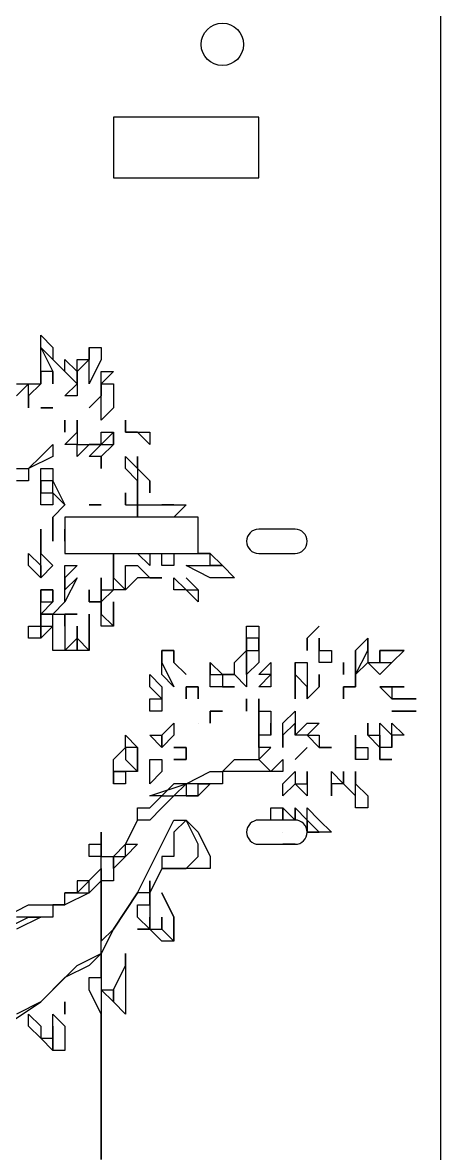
# Model space of a CAD drawing. Header units: millimetres. Extents: x 0 to 600, y 0 to 450.
# Drawn here: x 64.5 to 99, y 56.5 to 149.8 of the extents above; entities that cross this region are included whole.
import ezdxf

# ---------------------------------------------------------------- set-up
doc = ezdxf.new("R2010")
doc.units = ezdxf.units.MM
for name, color, linetype in [('Engraving', 1, 'Continuous'), ('External Cuts', 5, 'Continuous'), ('Holes and apertures', 3, 'Continuous')]:
    doc.layers.add(name, color=color, linetype=linetype)

msp = doc.modelspace()

# ---------------------------------------------------------------- linework, layer by layer
at = {"layer": 'Engraving'}
for p, q in [((66, 123), (66, 124)), ((66, 124), (66, 124)), ((66, 124), (67, 123)), ((66, 122), (66, 123)), ((67, 122), (66, 123)), ((66, 123), (66, 123)), ((66, 123), (66, 123)), ((66, 123), (66, 123)), ((66, 123), (67, 121)), ((67, 123), (67, 122)), ((70, 121), (70, 123)), ((70, 123), (70, 123)), ((70, 123), (70, 123)), ((70, 123), (70, 123)), ((70, 123), (70, 123)), ((70, 123), (70, 123)), ((70, 123), (70, 123)), ((70, 123), (71, 123)), ((70, 122), (70, 123)), ((70, 123), (70, 122)), ((71, 123), (71, 122)), ((66, 121), (66, 122)), ((67, 122), (67, 122)), ((67, 122), (68, 121)), ((68, 121), (67, 122)), ((68, 121), (68, 122)), ((68, 122), (68, 122)), ((68, 122), (69, 121)), ((69, 122), (70, 122)), ((70, 122), (69, 121)), ((69, 121), (69, 122)), ((69, 122), (69, 122)), ((71, 122), (70, 120)), ((66, 121), (66, 121)), ((67, 121), (66, 121)), ((66, 121), (66, 121)), ((66, 121), (66, 121)), ((66, 121), (66, 120)), ((66, 120), (66, 121)), ((66, 121), (66, 121)), ((67, 121), (67, 120)), ((67, 120), (67, 121)), ((69, 120), (68, 121)), ((68, 121), (68, 121)), ((68, 121), (68, 121)), ((68, 121), (68, 121)), ((69, 120), (69, 121)), ((69, 121), (69, 120)), ((69, 121), (69, 121)), ((69, 121), (69, 120)), ((69, 121), (69, 121)), ((70, 120), (70, 121)), ((70, 121), (70, 121)), ((71, 120), (71, 121)), ((71, 121), (71, 121)), ((71, 121), (72, 121)), ((72, 121), (71, 120)), ((72, 121), (72, 121)), ((72, 121), (72, 121)), ((65, 120), (64, 119)), ((64, 120), (65, 120)), ((65, 119), (65, 120)), ((65, 120), (65, 120)), ((65, 120), (65, 120)), ((65, 120), (65, 120)), ((65, 120), (65, 120)), ((65, 120), (66, 120)), ((66, 120), (65, 119)), ((66, 120), (66, 120)), ((68, 119), (69, 120)), ((69, 120), (69, 120)), ((69, 120), (69, 120)), ((69, 120), (69, 119)), ((69, 120), (69, 120)), ((69, 120), (69, 120)), ((69, 120), (69, 120)), ((70, 120), (70, 120)), ((70, 120), (70, 120)), ((71, 119), (71, 120)), ((71, 120), (71, 119)), ((71, 119), (71, 120)), ((71, 120), (72, 120)), ((71, 120), (71, 120)), ((71, 120), (71, 120)), ((71, 120), (71, 120)), ((72, 120), (72, 120)), ((72, 120), (72, 118)), ((65, 118), (65, 119)), ((65, 119), (65, 118)), ((69, 119), (68, 119)), ((69, 119), (69, 119)), ((69, 119), (69, 119)), ((71, 119), (70, 118)), ((70, 118), (71, 119)), ((71, 119), (71, 119)), ((71, 119), (71, 119)), ((71, 117), (71, 119)), ((71, 119), (71, 119)), ((65, 118), (65, 118)), ((65, 118), (65, 118)), ((65, 118), (65, 118)), ((66, 118), (66, 118)), ((66, 118), (66, 118)), ((66, 118), (67, 118)), ((67, 118), (66, 118)), ((66, 118), (66, 118)), ((66, 118), (66, 118)), ((66, 118), (66, 118)), ((67, 118), (67, 118)), ((67, 118), (67, 118)), ((67, 118), (67, 118)), ((67, 118), (67, 118)), ((67, 118), (67, 118)), ((67, 118), (67, 118)), ((67, 118), (67, 118)), ((70, 118), (70, 118)), ((72, 118), (71, 117)), ((72, 118), (72, 118)), ((68, 116), (68, 117)), ((68, 117), (68, 117)), ((68, 117), (68, 116)), ((69, 116), (69, 117)), ((69, 117), (69, 116)), ((73, 117), (73, 117)), ((73, 117), (73, 116)), ((73, 116), (73, 117)), ((73, 117), (73, 117)), ((68, 115), (69, 116)), ((68, 116), (68, 116)), ((68, 116), (68, 116)), ((68, 116), (68, 116)), ((69, 116), (69, 116)), ((69, 116), (69, 116)), ((69, 116), (69, 115)), ((71, 115), (71, 116)), ((71, 116), (71, 116)), ((71, 116), (72, 116)), ((72, 116), (71, 115)), ((72, 115), (72, 116)), ((72, 116), (72, 115)), ((72, 116), (72, 116)), ((72, 116), (72, 116)), ((74, 116), (73, 116)), ((73, 116), (73, 116)), ((73, 116), (74, 116)), ((73, 116), (73, 116)), ((73, 116), (73, 116)), ((74, 116), (75, 115)), ((75, 115), (74, 116)), ((74, 116), (74, 116)), ((74, 116), (74, 116)), ((74, 116), (75, 116)), ((75, 115), (74, 116)), ((74, 116), (74, 116)), ((75, 116), (75, 115)), ((66, 114), (67, 115)), ((67, 115), (67, 115)), ((67, 115), (67, 114)), ((69, 115), (68, 115)), ((68, 115), (68, 115)), ((68, 115), (68, 115)), ((68, 115), (68, 115)), ((68, 115), (68, 115)), ((69, 115), (69, 115)), ((69, 115), (69, 115)), ((69, 115), (70, 115)), ((70, 115), (69, 114)), ((69, 114), (69, 115)), ((69, 115), (69, 115)), ((70, 114), (71, 115)), ((70, 115), (70, 115)), ((70, 115), (71, 115)), ((71, 115), (70, 115)), ((70, 115), (70, 115)), ((71, 115), (72, 115)), ((72, 115), (71, 114)), ((71, 115), (71, 115)), ((72, 115), (72, 115)), ((72, 115), (72, 115)), ((75, 115), (75, 115)), ((75, 115), (75, 115)), ((65, 113), (66, 114)), ((67, 114), (65, 113)), ((70, 114), (70, 114)), ((70, 114), (70, 114)), ((71, 114), (70, 114)), ((70, 114), (70, 114)), ((71, 114), (71, 114)), ((71, 114), (71, 114)), ((71, 114), (71, 114)), ((71, 114), (71, 114)), ((71, 114), (71, 114)), ((71, 114), (71, 113)), ((71, 113), (71, 114)), ((73, 113), (73, 114)), ((73, 114), (73, 114)), ((73, 114), (73, 114)), ((73, 114), (74, 113)), ((74, 113), (74, 114)), ((74, 114), (74, 113)), ((64, 113), (65, 113)), ((65, 113), (65, 113)), ((65, 113), (65, 113)), ((65, 113), (65, 112)), ((66, 112), (66, 113)), ((66, 113), (67, 113)), ((67, 113), (67, 113)), ((67, 113), (67, 112)), ((74, 112), (73, 113)), ((73, 113), (73, 113)), ((75, 112), (74, 113)), ((74, 113), (75, 112)), ((74, 113), (74, 113)), ((74, 113), (74, 113)), ((74, 113), (74, 112)), ((65, 112), (64, 112)), ((66, 111), (66, 112)), ((67, 112), (66, 112)), ((66, 112), (66, 111)), ((67, 112), (68, 110)), ((67, 111), (67, 112)), ((67, 112), (67, 112)), ((74, 111), (74, 112)), ((74, 112), (74, 111)), ((74, 112), (74, 112)), ((74, 112), (74, 112)), ((74, 112), (74, 112)), ((75, 112), (75, 112)), ((75, 112), (75, 111)), ((75, 111), (75, 112)), ((75, 112), (75, 112)), ((66, 110), (66, 111)), ((66, 111), (67, 111)), ((68, 110), (67, 111)), ((67, 111), (67, 110)), ((73, 110), (73, 111)), ((73, 111), (73, 110)), ((74, 110), (74, 111)), ((74, 111), (74, 110)), ((67, 110), (66, 110)), ((66, 110), (66, 110)), ((67, 109), (68, 110)), ((68, 110), (67, 109)), ((67, 110), (67, 110)), ((67, 110), (67, 110)), ((67, 110), (67, 110)), ((68, 110), (68, 110)), ((70, 110), (70, 110)), ((70, 110), (70, 110)), ((70, 110), (70, 110)), ((71, 110), (70, 110)), ((70, 110), (71, 110)), ((71, 110), (71, 110)), ((73, 110), (74, 110)), ((73, 110), (73, 110)), ((73, 110), (73, 110)), ((73, 110), (73, 110)), ((73, 110), (73, 110)), ((74, 109), (74, 110)), ((74, 110), (74, 110)), ((74, 110), (74, 109)), ((74, 110), (74, 110)), ((74, 110), (74, 110)), ((74, 110), (75, 110)), ((75, 110), (76, 110)), ((76, 110), (77, 110)), ((77, 110), (76, 110)), ((76, 110), (76, 110)), ((76, 110), (76, 110)), ((76, 110), (77, 110)), ((77, 110), (77, 110)), ((77, 110), (77, 110)), ((77, 110), (77, 110)), ((77, 110), (78, 110)), ((78, 110), (77, 109)), ((78, 110), (78, 110)), ((78, 110), (78, 110)), ((67, 108), (67, 109)), ((67, 109), (67, 107)), ((77, 109), (75, 109)), ((75, 109), (75, 109)), ((75, 109), (75, 109)), ((66, 107), (66, 108)), ((66, 108), (66, 108)), ((66, 108), (66, 107)), ((67, 107), (67, 108)), ((67, 108), (67, 108)), ((68, 108), (68, 108)), ((68, 108), (68, 108)), ((68, 108), (68, 107)), ((68, 107), (68, 108)), ((68, 108), (68, 108)), ((66, 106), (66, 107)), ((66, 107), (66, 106)), ((68, 107), (68, 107)), ((65, 105), (65, 106)), ((65, 106), (65, 106)), ((65, 106), (65, 106)), ((65, 106), (66, 105)), ((66, 105), (66, 106)), ((66, 106), (67, 105)), ((72, 105), (72, 106)), ((72, 106), (72, 105)), ((75, 105), (74, 106)), ((74, 106), (75, 106)), ((75, 106), (75, 105)), ((76, 106), (76, 106)), ((76, 106), (76, 106)), ((76, 106), (76, 106)), ((76, 105), (76, 106)), ((76, 106), (76, 106)), ((77, 106), (77, 106)), ((77, 106), (77, 106)), ((77, 106), (77, 105)), ((80, 106), (79, 106)), ((79, 106), (79, 106)), ((79, 106), (79, 106)), ((79, 106), (80, 106)), ((80, 105), (80, 106)), ((80, 106), (81, 105)), ((66, 104), (65, 105)), ((66, 105), (66, 104)), ((66, 104), (66, 105)), ((67, 105), (66, 104)), ((67, 105), (67, 105)), ((68, 104), (68, 105)), ((68, 105), (68, 105)), ((68, 105), (69, 105)), ((69, 105), (68, 104)), ((69, 105), (69, 105)), ((69, 105), (69, 105)), ((72, 104), (72, 105)), ((72, 105), (72, 105)), ((72, 105), (72, 105)), ((72, 105), (72, 104)), ((73, 104), (73, 105)), ((73, 105), (73, 105)), ((73, 105), (73, 105)), ((73, 105), (74, 105)), ((74, 105), (75, 104)), ((75, 105), (75, 105)), ((75, 105), (75, 105)), ((75, 105), (75, 105)), ((77, 105), (76, 105)), ((76, 105), (76, 105)), ((80, 104), (78, 105)), ((78, 105), (78, 105)), ((78, 105), (78, 105)), ((78, 105), (80, 105)), ((80, 105), (81, 105)), ((81, 105), (80, 105)), ((80, 105), (80, 105)), ((81, 105), (81, 105)), ((81, 105), (81, 105)), ((81, 105), (81, 105)), ((81, 105), (82, 104)), ((66, 104), (66, 104)), ((66, 104), (66, 104)), ((66, 104), (66, 104)), ((68, 102), (68, 104)), ((68, 104), (68, 104)), ((68, 104), (68, 103)), ((68, 103), (69, 104)), ((69, 104), (68, 102)), ((69, 104), (69, 104)), ((69, 104), (69, 104)), ((69, 104), (69, 104)), ((71, 104), (71, 104)), ((71, 104), (71, 104)), ((71, 104), (71, 103)), ((71, 103), (71, 104)), ((71, 104), (71, 104)), ((72, 103), (72, 104)), ((72, 104), (73, 103)), ((73, 103), (73, 104)), ((73, 104), (73, 104)), ((74, 104), (73, 103)), ((75, 104), (74, 104)), ((74, 104), (74, 104)), ((74, 104), (74, 104)), ((75, 104), (75, 104)), ((75, 104), (76, 104)), ((76, 104), (75, 104)), ((76, 104), (76, 104)), ((77, 103), (77, 104)), ((77, 104), (77, 104)), ((77, 104), (77, 104)), ((77, 104), (78, 103)), ((79, 103), (78, 104)), ((78, 104), (78, 104)), ((78, 104), (78, 104)), ((78, 104), (79, 103)), ((81, 104), (80, 104)), ((80, 104), (80, 104)), ((82, 104), (81, 104)), ((82, 104), (82, 104)), ((82, 104), (82, 104)), ((66, 102), (66, 103)), ((66, 103), (66, 103)), ((66, 103), (67, 103)), ((67, 103), (66, 103)), ((66, 103), (66, 102)), ((67, 103), (67, 103)), ((67, 103), (67, 103)), ((67, 103), (67, 103)), ((67, 103), (67, 102)), ((67, 103), (67, 103)), ((67, 103), (67, 103)), ((67, 102), (67, 103)), ((67, 103), (67, 103)), ((70, 102), (70, 103)), ((70, 103), (70, 103)), ((70, 103), (70, 103)), ((70, 103), (70, 103)), ((70, 103), (70, 102)), ((71, 102), (71, 103)), ((71, 103), (72, 103)), ((72, 103), (71, 102)), ((71, 102), (71, 103)), ((71, 103), (71, 102)), ((71, 103), (71, 103)), ((73, 103), (72, 103)), ((72, 103), (72, 103)), ((73, 103), (73, 103)), ((73, 103), (73, 103)), ((73, 103), (73, 103)), ((78, 103), (77, 103)), ((78, 103), (78, 103)), ((78, 103), (78, 103)), ((78, 103), (78, 103)), ((78, 103), (78, 103)), ((78, 103), (78, 103)), ((78, 103), (78, 103)), ((78, 103), (79, 103)), ((79, 102), (78, 103)), ((78, 103), (78, 103)), ((79, 103), (79, 103)), ((79, 103), (79, 102)), ((66, 101), (66, 102)), ((66, 102), (66, 102)), ((67, 102), (66, 101)), ((66, 102), (66, 102)), ((66, 102), (67, 102)), ((67, 101), (68, 102)), ((68, 102), (67, 101)), ((68, 102), (68, 102)), ((68, 102), (68, 102)), ((68, 102), (68, 102)), ((70, 102), (71, 102)), ((71, 102), (70, 102)), ((70, 102), (70, 102)), ((70, 102), (70, 102)), ((70, 102), (70, 102)), ((70, 102), (70, 102)), ((71, 100), (71, 102)), ((71, 102), (71, 102)), ((71, 102), (71, 102)), ((71, 102), (71, 101)), ((72, 101), (72, 102)), ((72, 102), (72, 102)), ((72, 102), (72, 102)), ((72, 102), (72, 101)), ((79, 102), (79, 102)), ((66, 101), (66, 101)), ((66, 101), (67, 101)), ((67, 101), (66, 101)), ((66, 101), (66, 101)), ((66, 101), (66, 101)), ((66, 101), (66, 101)), ((66, 101), (66, 100)), ((66, 100), (66, 101)), ((66, 101), (66, 101)), ((66, 101), (66, 101)), ((66, 101), (66, 101)), ((67, 100), (67, 101)), ((67, 101), (67, 101)), ((67, 101), (67, 101)), ((67, 101), (67, 101)), ((67, 101), (67, 101)), ((67, 101), (67, 101)), ((67, 101), (68, 101)), ((68, 101), (68, 100)), ((68, 101), (69, 101)), ((69, 101), (68, 101)), ((68, 101), (68, 100)), ((68, 100), (68, 101)), ((68, 101), (68, 101)), ((70, 100), (70, 101)), ((70, 101), (70, 101)), ((70, 101), (70, 100)), ((71, 101), (72, 100)), ((72, 100), (72, 101)), ((72, 101), (72, 100)), ((65, 99), (65, 100)), ((65, 100), (66, 100)), ((67, 100), (66, 99)), ((66, 100), (66, 99)), ((66, 99), (66, 100)), ((66, 100), (67, 100)), ((67, 99), (67, 100)), ((67, 100), (67, 100)), ((67, 100), (67, 100)), ((68, 100), (68, 100)), ((68, 100), (68, 99)), ((69, 99), (69, 100)), ((69, 100), (69, 99)), ((70, 99), (70, 100)), ((70, 100), (70, 99)), ((72, 100), (71, 100)), ((71, 100), (71, 100)), ((71, 100), (71, 100)), ((83, 99), (83, 100)), ((83, 100), (83, 100)), ((83, 100), (84, 100)), ((84, 100), (84, 99)), ((88, 99), (89, 100)), ((89, 100), (88, 99)), ((89, 100), (89, 100)), ((89, 100), (89, 100)), ((89, 100), (89, 100)), ((89, 100), (89, 100)), ((89, 100), (89, 100)), ((89, 100), (89, 100)), ((66, 99), (65, 99)), ((65, 99), (65, 99)), ((65, 99), (65, 99)), ((67, 98), (67, 99)), ((67, 99), (67, 99)), ((68, 99), (68, 98)), ((68, 98), (69, 99)), ((69, 99), (70, 98)), ((69, 98), (69, 99)), ((69, 99), (69, 98)), ((70, 98), (70, 99)), ((70, 99), (70, 99)), ((70, 99), (70, 98)), ((83, 98), (83, 99)), ((84, 99), (83, 99)), ((83, 99), (83, 99)), ((83, 99), (83, 98)), ((84, 99), (84, 98)), ((84, 98), (84, 99)), ((88, 99), (88, 99)), ((88, 99), (88, 99)), ((88, 99), (88, 99)), ((88, 99), (88, 98)), ((88, 98), (88, 99)), ((88, 99), (88, 99)), ((89, 98), (89, 99)), ((89, 99), (89, 99)), ((89, 99), (89, 98)), ((92, 98), (93, 99)), ((93, 99), (92, 98)), ((93, 99), (93, 99)), ((93, 99), (93, 99)), ((93, 99), (93, 99)), ((93, 98), (93, 99)), ((93, 99), (93, 98)), ((68, 98), (67, 98)), ((68, 98), (68, 98)), ((69, 98), (68, 98)), ((68, 98), (68, 98)), ((68, 98), (68, 98)), ((68, 98), (68, 98)), ((70, 98), (69, 98)), ((69, 98), (69, 98)), ((70, 98), (70, 98)), ((70, 98), (70, 98)), ((76, 97), (76, 98)), ((76, 98), (76, 98)), ((76, 98), (76, 98)), ((76, 98), (77, 98)), ((77, 98), (76, 98)), ((76, 98), (76, 98)), ((76, 98), (76, 97)), ((77, 98), (77, 97)), ((77, 97), (77, 98)), ((82, 97), (83, 98)), ((83, 98), (83, 96)), ((83, 97), (83, 98)), ((83, 98), (84, 98)), ((84, 98), (84, 97)), ((84, 98), (84, 98)), ((88, 98), (88, 98)), ((88, 98), (88, 98)), ((88, 98), (88, 98)), ((89, 98), (89, 98)), ((89, 98), (90, 98)), ((89, 97), (89, 98)), ((89, 98), (89, 98)), ((90, 98), (90, 98)), ((90, 98), (90, 97)), ((92, 97), (92, 98)), ((92, 98), (92, 98)), ((92, 98), (92, 97)), ((92, 96), (93, 98)), ((93, 98), (93, 97)), ((94, 97), (94, 98)), ((94, 98), (94, 98)), ((94, 98), (94, 97)), ((94, 98), (95, 98)), ((95, 98), (94, 98)), ((94, 98), (94, 98)), ((94, 98), (94, 98)), ((95, 97), (96, 98)), ((96, 98), (95, 98)), ((95, 98), (95, 98)), ((95, 98), (96, 98)), ((96, 98), (95, 97)), ((95, 98), (95, 98)), ((95, 98), (95, 98)), ((96, 98), (96, 98)), ((96, 98), (96, 98)), ((96, 98), (96, 98)), ((76, 96), (76, 97)), ((76, 97), (77, 95)), ((77, 97), (78, 96)), ((78, 96), (77, 97)), ((80, 96), (80, 97)), ((80, 97), (80, 97)), ((80, 97), (81, 96)), ((81, 96), (80, 97)), ((80, 97), (80, 96)), ((82, 96), (82, 97)), ((84, 97), (83, 96)), ((83, 96), (83, 97)), ((84, 96), (85, 97)), ((85, 97), (85, 97)), ((85, 97), (85, 96)), ((87, 96), (87, 97)), ((87, 97), (87, 97)), ((87, 97), (87, 97)), ((87, 97), (88, 97)), ((87, 96), (87, 97)), ((87, 97), (87, 96)), ((88, 97), (88, 96)), ((90, 97), (89, 97)), ((89, 97), (89, 97)), ((89, 97), (89, 97)), ((90, 97), (90, 97)), ((90, 97), (90, 97)), ((91, 97), (91, 97)), ((91, 97), (91, 97)), ((91, 97), (91, 96)), ((91, 96), (91, 97)), ((91, 97), (91, 97)), ((92, 96), (92, 97)), ((92, 97), (92, 95)), ((93, 97), (92, 96)), ((93, 97), (93, 97)), ((93, 97), (94, 97)), ((94, 96), (93, 97)), ((93, 97), (93, 97)), ((94, 97), (94, 97)), ((94, 97), (94, 97)), ((94, 97), (94, 97)), ((94, 97), (94, 97)), ((94, 97), (94, 97)), ((94, 97), (94, 97)), ((94, 97), (94, 97)), ((94, 97), (94, 97)), ((94, 97), (95, 97)), ((95, 97), (94, 96)), ((75, 95), (75, 96)), ((75, 96), (75, 96)), ((75, 96), (75, 96)), ((75, 96), (76, 95)), ((77, 95), (76, 96)), ((76, 96), (76, 96)), ((76, 96), (76, 96)), ((80, 95), (80, 96)), ((80, 96), (81, 96)), ((81, 96), (82, 96)), ((82, 96), (81, 96)), ((81, 96), (81, 95)), ((83, 95), (82, 96)), ((83, 96), (83, 95)), ((83, 96), (83, 96)), ((83, 96), (83, 96)), ((85, 96), (84, 96)), ((84, 96), (84, 96)), ((84, 96), (84, 96)), ((84, 95), (85, 96)), ((85, 96), (85, 96)), ((85, 96), (85, 96)), ((85, 96), (85, 96)), ((85, 96), (85, 95)), ((85, 96), (85, 96)), ((87, 95), (87, 96)), ((88, 95), (87, 96)), ((87, 96), (87, 95)), ((88, 96), (88, 95)), ((89, 95), (89, 96)), ((89, 96), (89, 96)), ((89, 96), (89, 96)), ((89, 96), (89, 96)), ((89, 96), (89, 95)), ((91, 96), (91, 96)), ((92, 95), (92, 96)), ((92, 96), (92, 96)), ((92, 96), (92, 96)), ((94, 96), (94, 96)), ((76, 94), (75, 95)), ((75, 95), (75, 95)), ((76, 95), (76, 94)), ((79, 95), (78, 95)), ((78, 95), (78, 95)), ((78, 95), (78, 94)), ((78, 94), (78, 95)), ((78, 95), (78, 95)), ((78, 95), (78, 95)), ((78, 95), (78, 95)), ((78, 95), (79, 95)), ((79, 94), (79, 95)), ((79, 95), (79, 95)), ((79, 95), (79, 95)), ((79, 95), (79, 94)), ((81, 95), (80, 95)), ((80, 95), (80, 95)), ((81, 95), (82, 95)), ((82, 95), (81, 95)), ((81, 95), (81, 95)), ((83, 95), (83, 95)), ((83, 95), (83, 95)), ((85, 95), (84, 95)), ((84, 95), (84, 95)), ((87, 95), (87, 94)), ((87, 94), (87, 95)), ((87, 95), (87, 95)), ((88, 95), (88, 95)), ((88, 95), (88, 94)), ((88, 94), (89, 95)), ((89, 95), (88, 94)), ((88, 94), (88, 95)), ((91, 94), (91, 95)), ((91, 95), (92, 95)), ((92, 95), (91, 95)), ((91, 95), (91, 94)), ((95, 95), (94, 95)), ((94, 95), (94, 95)), ((94, 95), (94, 95)), ((94, 95), (95, 95)), ((95, 94), (94, 95)), ((94, 95), (95, 95)), ((95, 95), (95, 95)), ((95, 95), (95, 95)), ((95, 95), (95, 95)), ((95, 95), (96, 95)), ((96, 95), (95, 95)), ((95, 95), (95, 94)), ((95, 95), (95, 95)), ((96, 95), (96, 95)), ((75, 93), (75, 94)), ((75, 94), (75, 94)), ((75, 94), (76, 94)), ((76, 94), (76, 94)), ((76, 94), (76, 93)), ((78, 94), (78, 94)), ((79, 94), (79, 94)), ((79, 94), (79, 94)), ((79, 94), (79, 94)), ((79, 94), (79, 94)), ((83, 94), (83, 94)), ((83, 94), (83, 94)), ((83, 94), (83, 94)), ((83, 94), (83, 94)), ((83, 94), (83, 93)), ((83, 93), (83, 94)), ((83, 94), (83, 94)), ((84, 93), (84, 94)), ((84, 94), (84, 94)), ((84, 94), (84, 93)), ((87, 94), (87, 94)), ((88, 94), (88, 94)), ((88, 94), (88, 94)), ((91, 94), (91, 94)), ((91, 94), (91, 94)), ((95, 94), (96, 94)), ((96, 94), (95, 94)), ((95, 94), (95, 94)), ((96, 94), (96, 94)), ((96, 94), (97, 94)), ((97, 94), (96, 94)), ((96, 94), (96, 94)), ((75, 93), (75, 93)), ((76, 93), (75, 93)), ((75, 93), (75, 93)), ((76, 93), (76, 93)), ((76, 93), (76, 93)), ((76, 93), (76, 93)), ((80, 93), (81, 93)), ((81, 93), (80, 93)), ((80, 93), (80, 92)), ((80, 92), (80, 93)), ((80, 93), (80, 93)), ((80, 93), (80, 93)), ((80, 93), (80, 93)), ((80, 93), (80, 93)), ((80, 93), (80, 93)), ((80, 93), (80, 93)), ((80, 93), (80, 93)), ((80, 93), (80, 93)), ((81, 93), (81, 93)), ((81, 93), (81, 93)), ((84, 92), (84, 93)), ((84, 93), (85, 93)), ((84, 92), (84, 93)), ((84, 93), (84, 93)), ((84, 93), (84, 93)), ((84, 93), (84, 92)), ((85, 93), (85, 92)), ((86, 92), (87, 93)), ((87, 93), (87, 93)), ((87, 93), (87, 92)), ((95, 93), (95, 93)), ((95, 93), (95, 93)), ((95, 93), (96, 93)), ((96, 93), (95, 93)), ((95, 93), (95, 93)), ((96, 93), (97, 93)), ((97, 93), (96, 93)), ((97, 93), (97, 93)), ((76, 91), (77, 92)), ((77, 92), (77, 92)), ((77, 92), (77, 91)), ((79, 92), (79, 92)), ((79, 92), (79, 92)), ((79, 92), (79, 92)), ((79, 92), (79, 92)), ((79, 92), (79, 92)), ((79, 92), (79, 92)), ((79, 92), (79, 92)), ((79, 92), (79, 92)), ((79, 92), (79, 92)), ((79, 92), (79, 92)), ((79, 92), (79, 92)), ((84, 91), (84, 92)), ((84, 91), (84, 92)), ((84, 92), (84, 92)), ((84, 92), (84, 91)), ((85, 92), (85, 91)), ((85, 91), (85, 92)), ((85, 92), (85, 92)), ((85, 92), (85, 91)), ((86, 91), (86, 92)), ((87, 92), (86, 91)), ((87, 92), (87, 92)), ((87, 92), (87, 91)), ((87, 91), (87, 92)), ((87, 92), (87, 92)), ((87, 92), (87, 92)), ((87, 91), (88, 92)), ((88, 92), (89, 92)), ((89, 92), (88, 91)), ((89, 92), (89, 92)), ((89, 92), (89, 92)), ((93, 91), (93, 92)), ((93, 92), (93, 92)), ((93, 92), (93, 92)), ((93, 92), (93, 91)), ((94, 91), (94, 92)), ((94, 92), (94, 92)), ((94, 92), (94, 92)), ((94, 92), (94, 92)), ((94, 92), (95, 91)), ((95, 91), (95, 92)), ((95, 92), (95, 92)), ((95, 92), (95, 92)), ((95, 92), (95, 92)), ((95, 92), (96, 91)), ((73, 90), (73, 91)), ((73, 91), (73, 91)), ((73, 91), (74, 90)), ((75, 91), (75, 91)), ((75, 91), (76, 91)), ((76, 90), (75, 91)), ((75, 91), (75, 91)), ((75, 91), (75, 91)), ((77, 91), (76, 90)), ((76, 90), (76, 91)), ((76, 91), (76, 91)), ((76, 91), (76, 91)), ((76, 91), (76, 91)), ((76, 91), (76, 91)), ((76, 91), (76, 91)), ((76, 91), (76, 91)), ((76, 91), (76, 90)), ((77, 91), (77, 91)), ((85, 91), (84, 91)), ((84, 91), (84, 90)), ((84, 90), (84, 91)), ((84, 91), (84, 91)), ((85, 91), (85, 91)), ((85, 91), (85, 91)), ((85, 91), (85, 91)), ((85, 91), (85, 91)), ((85, 91), (85, 91)), ((86, 91), (86, 91)), ((86, 91), (86, 90)), ((86, 90), (86, 91)), ((86, 91), (86, 91)), ((87, 91), (87, 91)), ((87, 91), (87, 91)), ((88, 91), (87, 91)), ((88, 91), (89, 91)), ((89, 90), (88, 91)), ((88, 91), (88, 91)), ((88, 91), (88, 91)), ((89, 91), (89, 91)), ((89, 91), (89, 91)), ((89, 91), (89, 91)), ((89, 91), (89, 90)), ((92, 90), (92, 91)), ((92, 91), (92, 90)), ((94, 90), (93, 91)), ((93, 91), (93, 91)), ((93, 91), (94, 91)), ((94, 91), (94, 91)), ((94, 91), (94, 91)), ((94, 91), (94, 90)), ((94, 90), (94, 91)), ((96, 91), (95, 91)), ((95, 91), (95, 91)), ((95, 91), (95, 91)), ((95, 91), (95, 90)), ((95, 90), (95, 91)), ((95, 91), (95, 90)), ((72, 89), (73, 90)), ((73, 90), (73, 90)), ((74, 90), (73, 90)), ((73, 90), (73, 90)), ((73, 90), (73, 90)), ((73, 90), (73, 90)), ((73, 90), (73, 90)), ((73, 90), (73, 90)), ((73, 90), (73, 89)), ((74, 90), (74, 90)), ((74, 90), (74, 89)), ((74, 89), (74, 90)), ((78, 90), (77, 90)), ((77, 90), (77, 90)), ((77, 90), (77, 90)), ((77, 90), (77, 90)), ((77, 90), (77, 90)), ((77, 90), (77, 90)), ((77, 90), (77, 90)), ((77, 90), (78, 90)), ((78, 89), (78, 90)), ((78, 90), (78, 90)), ((78, 90), (78, 90)), ((78, 90), (78, 90)), ((78, 90), (78, 90)), ((78, 90), (78, 90)), ((78, 90), (78, 90)), ((78, 90), (78, 90)), ((78, 90), (78, 89)), ((84, 89), (85, 90)), ((85, 90), (84, 90)), ((84, 90), (84, 89)), ((85, 90), (85, 90)), ((86, 90), (86, 90)), ((87, 89), (88, 90)), ((88, 90), (87, 89)), ((88, 90), (88, 90)), ((88, 90), (88, 90)), ((90, 90), (89, 90)), ((89, 90), (90, 90)), ((90, 90), (90, 90)), ((90, 90), (90, 90)), ((90, 90), (90, 90)), ((90, 90), (90, 90)), ((92, 89), (92, 90)), ((92, 90), (93, 90)), ((92, 90), (92, 90)), ((92, 90), (92, 90)), ((92, 90), (92, 89)), ((92, 89), (92, 90)), ((92, 90), (92, 90)), ((93, 90), (93, 89)), ((94, 89), (94, 90)), ((94, 90), (94, 90)), ((94, 90), (94, 90)), ((94, 90), (94, 90)), ((94, 90), (94, 90)), ((95, 90), (94, 90)), ((94, 90), (94, 89)), ((95, 90), (95, 90)), ((95, 90), (95, 90)), ((72, 88), (72, 89)), ((72, 89), (72, 89)), ((73, 89), (73, 89)), ((73, 89), (73, 89)), ((73, 89), (73, 89)), ((73, 89), (73, 89)), ((73, 89), (73, 89)), ((73, 89), (74, 88)), ((74, 89), (74, 88)), ((74, 88), (74, 89)), ((74, 89), (74, 89)), ((75, 87), (75, 89)), ((75, 89), (75, 89)), ((75, 89), (76, 89)), ((76, 89), (76, 88)), ((77, 89), (77, 89)), ((77, 89), (78, 89)), ((78, 89), (77, 89)), ((77, 89), (77, 89)), ((77, 89), (77, 89)), ((77, 89), (77, 89)), ((78, 89), (78, 89)), ((81, 88), (82, 89)), ((82, 89), (82, 89)), ((82, 89), (82, 89)), ((82, 89), (83, 89)), ((83, 89), (84, 89)), ((84, 89), (84, 89)), ((84, 89), (85, 88)), ((85, 88), (86, 89)), ((86, 89), (86, 89)), ((86, 89), (86, 88)), ((87, 89), (87, 89)), ((87, 89), (87, 89)), ((87, 89), (87, 89)), ((93, 89), (92, 89)), ((92, 89), (92, 89)), ((92, 89), (92, 89)), ((92, 89), (92, 89)), ((92, 89), (92, 89)), ((93, 89), (93, 89)), ((94, 89), (94, 89)), ((94, 89), (95, 89)), ((95, 89), (94, 89)), ((94, 89), (94, 89)), ((95, 89), (95, 89)), ((95, 89), (95, 89)), ((95, 89), (95, 89)), ((72, 87), (72, 88)), ((72, 88), (72, 88)), ((72, 88), (72, 88)), ((72, 88), (72, 87)), ((72, 87), (72, 88)), ((72, 88), (73, 88)), ((73, 88), (72, 88)), ((72, 88), (72, 88)), ((73, 88), (73, 88)), ((73, 88), (73, 87)), ((73, 88), (73, 88)), ((74, 88), (73, 88)), ((73, 88), (73, 88)), ((74, 88), (74, 88)), ((76, 88), (75, 87)), ((78, 87), (80, 88)), ((80, 88), (81, 88)), ((82, 88), (81, 88)), ((81, 88), (81, 87)), ((83, 88), (82, 88)), ((82, 88), (82, 88)), ((84, 88), (83, 88)), ((85, 88), (84, 88)), ((86, 88), (85, 88)), ((86, 87), (87, 88)), ((87, 88), (87, 88)), ((87, 88), (87, 87)), ((88, 87), (88, 88)), ((88, 88), (88, 88)), ((88, 88), (88, 88)), ((88, 88), (88, 87)), ((90, 87), (90, 88)), ((90, 88), (90, 88)), ((90, 88), (91, 87)), ((91, 87), (91, 88)), ((91, 88), (91, 87)), ((92, 87), (92, 88)), ((92, 88), (92, 87)), ((72, 87), (72, 87)), ((72, 87), (72, 87)), ((73, 87), (72, 87)), ((72, 87), (72, 87)), ((72, 87), (72, 87)), ((72, 87), (72, 87)), ((75, 86), (78, 87)), ((75, 87), (75, 87)), ((75, 87), (75, 87)), ((75, 87), (75, 87)), ((75, 87), (75, 87)), ((77, 87), (76, 86)), ((78, 87), (77, 87)), ((77, 86), (78, 87)), ((79, 87), (78, 87)), ((78, 87), (78, 86)), ((78, 87), (78, 87)), ((78, 87), (78, 87)), ((78, 87), (78, 87)), ((80, 87), (79, 86)), ((79, 87), (79, 87)), ((79, 87), (79, 87)), ((79, 87), (80, 87)), ((80, 87), (79, 87)), ((79, 87), (79, 87)), ((79, 86), (79, 87)), ((79, 87), (79, 87)), ((81, 87), (80, 87)), ((80, 87), (80, 87)), ((80, 87), (80, 87)), ((80, 87), (80, 87)), ((87, 87), (86, 86)), ((86, 86), (86, 87)), ((88, 86), (87, 87)), ((87, 87), (87, 87)), ((87, 87), (87, 87)), ((87, 87), (87, 87)), ((87, 87), (88, 87)), ((88, 87), (88, 87)), ((88, 87), (88, 87)), ((88, 87), (88, 87)), ((88, 87), (88, 87)), ((88, 87), (88, 86)), ((91, 87), (90, 87)), ((90, 87), (90, 87)), ((90, 87), (90, 87)), ((90, 87), (90, 86)), ((90, 86), (90, 87)), ((90, 87), (90, 87)), ((92, 86), (91, 87)), ((91, 87), (91, 87)), ((91, 87), (92, 86)), ((92, 86), (92, 87)), ((92, 87), (93, 86)), ((75, 85), (76, 86)), ((76, 86), (75, 86)), ((75, 86), (75, 86)), ((75, 86), (75, 86)), ((76, 86), (76, 86)), ((76, 86), (76, 86)), ((77, 86), (76, 85)), ((76, 86), (77, 86)), ((78, 86), (77, 86)), ((79, 86), (78, 86)), ((78, 86), (78, 86)), ((78, 86), (78, 86)), ((78, 86), (78, 86)), ((78, 86), (78, 86)), ((78, 86), (78, 86)), ((78, 86), (78, 86)), ((78, 86), (79, 86)), ((79, 86), (79, 86)), ((86, 86), (86, 86)), ((88, 86), (88, 86)), ((88, 86), (88, 86)), ((88, 86), (88, 86)), ((90, 86), (90, 86)), ((90, 86), (90, 86)), ((90, 86), (90, 86)), ((90, 86), (90, 86)), ((92, 86), (92, 86)), ((92, 86), (92, 86)), ((92, 86), (92, 86)), ((92, 85), (92, 86)), ((92, 86), (92, 86)), ((93, 86), (93, 86)), ((93, 86), (93, 85)), ((74, 84), (74, 85)), ((74, 85), (75, 85)), ((76, 85), (75, 84)), ((85, 85), (86, 85)), ((85, 84), (85, 85)), ((85, 85), (85, 85)), ((86, 84), (86, 85)), ((86, 85), (86, 85)), ((86, 85), (87, 84)), ((86, 85), (86, 85)), ((86, 85), (86, 85)), ((86, 85), (86, 84)), ((87, 84), (87, 85)), ((87, 85), (87, 85)), ((87, 85), (87, 84)), ((87, 84), (87, 85)), ((87, 85), (87, 85)), ((87, 85), (87, 85)), ((87, 85), (87, 85)), ((87, 85), (88, 84)), ((88, 84), (88, 85)), ((88, 85), (88, 85)), ((88, 85), (88, 85)), ((88, 85), (88, 85)), ((88, 85), (89, 84)), ((93, 85), (92, 85)), ((93, 85), (93, 85)), ((73, 82), (74, 84)), ((74, 84), (73, 82)), ((75, 84), (74, 84)), ((74, 84), (74, 84)), ((74, 84), (74, 84)), ((74, 84), (74, 84)), ((76, 82), (77, 84)), ((77, 84), (77, 84)), ((77, 84), (78, 84)), ((78, 84), (77, 83)), ((79, 82), (78, 84)), ((78, 84), (79, 83)), ((86, 84), (86, 84)), ((87, 84), (87, 84)), ((88, 84), (88, 83)), ((89, 83), (88, 84)), ((88, 83), (88, 84)), ((88, 84), (88, 84)), ((89, 84), (90, 83)), ((71, 82), (71, 83)), ((71, 83), (71, 83)), ((71, 83), (71, 83)), ((71, 83), (71, 82)), ((77, 83), (77, 83)), ((77, 83), (77, 83)), ((77, 83), (77, 83)), ((77, 83), (77, 82)), ((79, 83), (80, 81)), ((86, 83), (86, 83)), ((86, 83), (86, 83)), ((86, 83), (86, 83)), ((88, 83), (89, 83)), ((89, 83), (88, 83)), ((89, 83), (89, 83)), ((89, 83), (89, 83)), ((90, 83), (89, 83)), ((89, 83), (89, 83)), ((90, 83), (90, 83)), ((70, 81), (70, 82)), ((70, 82), (70, 82)), ((70, 82), (70, 82)), ((70, 82), (70, 82)), ((70, 82), (70, 82)), ((70, 82), (70, 82)), ((70, 82), (71, 82)), ((71, 82), (71, 81)), ((71, 81), (71, 82)), ((71, 82), (71, 81)), ((72, 81), (73, 82)), ((73, 82), (72, 81)), ((73, 81), (73, 82)), ((73, 82), (74, 82)), ((74, 82), (73, 81)), ((74, 82), (74, 82)), ((74, 78), (76, 82)), ((77, 82), (77, 82)), ((77, 82), (77, 82)), ((77, 82), (77, 82)), ((77, 82), (77, 82)), ((77, 82), (77, 82)), ((77, 82), (77, 82)), ((77, 82), (77, 82)), ((77, 82), (77, 81)), ((79, 81), (79, 82)), ((87, 82), (86, 82)), ((86, 82), (86, 82)), ((86, 82), (86, 82)), ((87, 82), (87, 82)), ((70, 81), (70, 81)), ((70, 81), (70, 81)), ((71, 81), (70, 81)), ((70, 81), (70, 81)), ((71, 80), (71, 81)), ((71, 81), (72, 81)), ((71, 81), (71, 81)), ((71, 81), (71, 81)), ((72, 81), (72, 80)), ((72, 80), (72, 81)), ((72, 81), (72, 81)), ((72, 81), (72, 81)), ((72, 81), (73, 81)), ((73, 81), (72, 80)), ((77, 81), (76, 81)), ((76, 81), (76, 81)), ((76, 81), (76, 80)), ((78, 80), (79, 81)), ((80, 81), (80, 80)), ((69, 78), (71, 80)), ((71, 80), (71, 80)), ((71, 80), (71, 80)), ((71, 80), (71, 80)), ((71, 80), (71, 79)), ((71, 79), (71, 80)), ((71, 80), (71, 80)), ((72, 80), (72, 80)), ((72, 80), (72, 80)), ((72, 80), (72, 79)), ((76, 80), (75, 78)), ((76, 80), (78, 80)), ((78, 80), (76, 80)), ((76, 80), (76, 80)), ((76, 80), (76, 80)), ((79, 80), (78, 80)), ((80, 80), (79, 80)), ((80, 80), (80, 80)), ((70, 79), (69, 79)), ((69, 79), (69, 78)), ((71, 79), (70, 78)), ((70, 78), (70, 79)), ((70, 79), (70, 79)), ((72, 79), (71, 79)), ((71, 79), (71, 79)), ((71, 79), (71, 78)), ((71, 76), (71, 79)), ((71, 79), (71, 79)), ((72, 79), (72, 79)), ((75, 78), (75, 79)), ((75, 79), (75, 78)), ((68, 77), (68, 78)), ((68, 78), (68, 78)), ((68, 78), (69, 78)), ((70, 78), (68, 77)), ((69, 78), (68, 78)), ((68, 78), (68, 78)), ((68, 78), (69, 78)), ((69, 78), (70, 78)), ((70, 78), (70, 78)), ((71, 78), (71, 76)), ((72, 75), (74, 78)), ((74, 78), (72, 75)), ((75, 78), (74, 78)), ((75, 78), (75, 77)), ((75, 77), (75, 78)), ((77, 76), (76, 78)), ((76, 78), (77, 76)), ((63, 76), (65, 77)), ((65, 77), (67, 77)), ((67, 77), (68, 77)), ((68, 77), (67, 77)), ((67, 77), (67, 77)), ((67, 77), (67, 77)), ((67, 77), (67, 77)), ((67, 77), (67, 76)), ((68, 77), (68, 77)), ((68, 77), (68, 77)), ((74, 76), (74, 77)), ((74, 77), (75, 77)), ((75, 77), (75, 77)), ((75, 77), (75, 77)), ((75, 77), (75, 77)), ((75, 77), (75, 77)), ((75, 77), (75, 76)), ((63, 75), (65, 76)), ((66, 76), (64, 75)), ((66, 76), (64, 76)), ((65, 76), (66, 76)), ((67, 76), (66, 76)), ((71, 76), (71, 74)), ((71, 73), (71, 76)), ((75, 75), (74, 76)), ((75, 76), (75, 75)), ((75, 76), (75, 76)), ((75, 76), (75, 76)), ((75, 76), (75, 75)), ((75, 75), (75, 76)), ((75, 76), (75, 76)), ((76, 76), (76, 76)), ((76, 76), (76, 76)), ((76, 76), (76, 75)), ((76, 75), (76, 76)), ((76, 76), (76, 76)), ((77, 76), (77, 74)), ((77, 74), (77, 76)), ((77, 76), (77, 76)), ((71, 74), (72, 75)), ((72, 75), (71, 73)), ((75, 75), (74, 75)), ((74, 75), (74, 75)), ((74, 75), (74, 75)), ((74, 75), (76, 75)), ((76, 74), (75, 75)), ((75, 75), (75, 75)), ((76, 75), (76, 75)), ((76, 75), (76, 75)), ((76, 75), (76, 75)), ((76, 75), (76, 75)), ((76, 75), (77, 74)), ((76, 75), (76, 75)), ((77, 74), (76, 74)), ((76, 74), (76, 74)), ((77, 74), (77, 74)), ((77, 74), (77, 74)), ((69, 72), (71, 73)), ((71, 73), (70, 72)), ((71, 73), (71, 72)), ((71, 72), (71, 73)), ((73, 72), (73, 73)), ((73, 73), (73, 73)), ((73, 73), (73, 71)), ((66, 69), (69, 72)), ((70, 72), (68, 71)), ((71, 72), (71, 72)), ((71, 72), (71, 70)), ((71, 71), (71, 72)), ((72, 70), (73, 72)), ((68, 71), (66, 69)), ((70, 70), (70, 71)), ((70, 71), (70, 71)), ((70, 71), (70, 71)), ((70, 71), (70, 71)), ((70, 71), (71, 71)), ((73, 71), (73, 68)), ((71, 68), (70, 70)), ((71, 70), (71, 70)), ((71, 70), (71, 70)), ((71, 70), (72, 70)), ((72, 69), (71, 70)), ((71, 70), (71, 56)), ((72, 70), (72, 69)), ((72, 69), (72, 70)), ((63, 67), (66, 69)), ((66, 69), (64, 68)), ((68, 68), (68, 69)), ((68, 69), (68, 69)), ((68, 69), (68, 69)), ((68, 69), (68, 69)), ((68, 69), (68, 68)), ((72, 69), (72, 69)), ((72, 69), (72, 69)), ((73, 68), (72, 69)), ((65, 67), (65, 68)), ((65, 68), (65, 68)), ((65, 68), (66, 67)), ((67, 67), (67, 68)), ((67, 68), (67, 68)), ((67, 68), (67, 68)), ((67, 68), (68, 67)), ((68, 68), (68, 68)), ((68, 68), (68, 68)), ((71, 56), (71, 68)), ((66, 66), (65, 67)), ((66, 67), (66, 66)), ((67, 66), (67, 67)), ((67, 67), (67, 67)), ((67, 67), (67, 67)), ((67, 67), (67, 66)), ((67, 66), (67, 67)), ((68, 67), (68, 66)), ((66, 66), (66, 66)), ((66, 66), (67, 66)), ((67, 65), (66, 66)), ((66, 66), (66, 66)), ((67, 66), (67, 65)), ((67, 65), (67, 66)), ((68, 66), (68, 65)), ((67, 65), (67, 65)), ((68, 65), (67, 65))]:
    msp.add_line(p, q, dxfattribs=at)
at = {"layer": 'External Cuts'}
msp.add_lwpolyline([(99, 151), (99, 21), (83, 21), (83, 24), (67, 24), (67, 21), (51, 21), (51, 24), (35, 24), (35, 21), (19, 21), (19, 64), (16, 64), (16, 89), (19, 89), (19, 129), (16, 129), (16, 133), (34, 143), (32, 145), (41, 150), (42, 148), (88, 174)], dxfattribs=at)
at = {"layer": 'Holes and apertures'}
for points in [[(84, 142), (72, 142), (72, 137), (84, 137)], [(79, 106), (79, 109), (68, 109), (68, 106)]]:
    msp.add_lwpolyline(points, close=True, dxfattribs=at)
for points in [[(87, 108), (84, 108, 1), (84, 106), (87, 106, 1)], [(87, 84), (84, 84, 1), (84, 82), (87, 82, 1)]]:
    msp.add_lwpolyline(points, format="xyb", close=True, dxfattribs=at)
msp.add_circle((81, 148), 1.75, dxfattribs=at)

doc.saveas('drawing.dxf')
